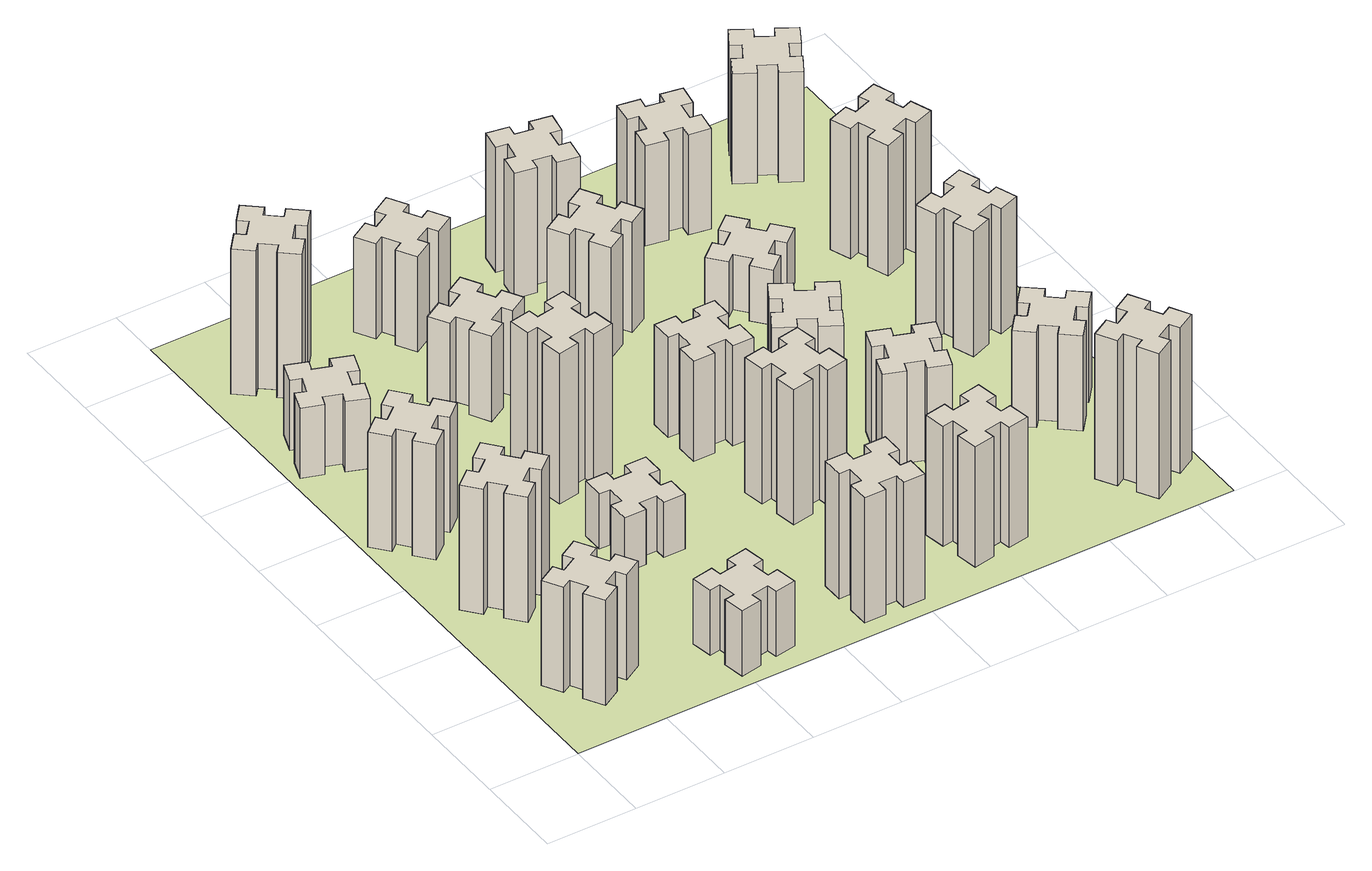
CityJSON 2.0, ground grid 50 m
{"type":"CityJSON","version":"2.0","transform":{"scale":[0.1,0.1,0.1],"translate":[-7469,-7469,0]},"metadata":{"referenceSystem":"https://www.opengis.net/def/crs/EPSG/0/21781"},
"CityObjects":{
"building1":{"type":"Building","attributes":{"class":"1000","function":"1000","usage":"1000","yearOfConstruction":2016,"roofType":"1000","measuredHeight":63,"storeysAboveGround":30,"storeysBelowGround":0},"geometry":[{"type":"Solid","lod":"1","boundaries":[[[[0,1,2,3,4,5,6,7,8,9,10,11,12,13,14,15,16,17,18,19]],[[17,16,20,21]],[[16,15,22,20]],[[15,14,23,22]],[[14,13,24,23]],[[13,12,25,24]],[[12,11,26,25]],[[11,10,27,26]],[[10,9,28,27]],[[9,8,29,28]],[[8,7,30,29]],[[7,6,31,30]],[[6,5,32,31]],[[5,4,33,32]],[[4,3,34,33]],[[3,2,35,34]],[[2,1,36,35]],[[1,0,37,36]],[[0,19,38,37]],[[19,18,39,38]],[[18,17,21,39]],[[24,25,26,27,28,29,30,31,32,33,34,35,36,37,38,39,21,20,22,23]]]]}]},
"building2":{"type":"Building","attributes":{"class":"1000","function":"1000","usage":"1000","yearOfConstruction":2016,"roofType":"1000","measuredHeight":75,"storeysAboveGround":30,"storeysBelowGround":0},"geometry":[{"type":"Solid","lod":"1","boundaries":[[[[40,41,42,43,44,45,46,47,48,49,50,51,52,53,54,55,56,57,58,59]],[[57,56,60,61]],[[56,55,62,60]],[[55,54,63,62]],[[54,53,64,63]],[[53,52,65,64]],[[52,51,66,65]],[[51,50,67,66]],[[50,49,68,67]],[[49,48,69,68]],[[48,47,70,69]],[[47,46,71,70]],[[46,45,72,71]],[[45,44,73,72]],[[44,43,74,73]],[[43,42,75,74]],[[42,41,76,75]],[[41,40,77,76]],[[40,59,78,77]],[[59,58,79,78]],[[58,57,61,79]],[[64,65,66,67,68,69,70,71,72,73,74,75,76,77,78,79,61,60,62,63]]]]}]},
"building3":{"type":"Building","attributes":{"class":"1000","function":"1000","usage":"1000","yearOfConstruction":2016,"roofType":"1000","measuredHeight":69,"storeysAboveGround":30,"storeysBelowGround":0},"geometry":[{"type":"Solid","lod":"1","boundaries":[[[[80,81,82,83,84,85,86,87,88,89,90,91,92,93,94,95,96,97,98,99]],[[97,96,100,101]],[[96,95,102,100]],[[95,94,103,102]],[[94,93,104,103]],[[93,92,105,104]],[[92,91,106,105]],[[91,90,107,106]],[[90,89,108,107]],[[89,88,109,108]],[[88,87,110,109]],[[87,86,111,110]],[[86,85,112,111]],[[85,84,113,112]],[[84,83,114,113]],[[83,82,115,114]],[[82,81,116,115]],[[81,80,117,116]],[[80,99,118,117]],[[99,98,119,118]],[[98,97,101,119]],[[104,105,106,107,108,109,110,111,112,113,114,115,116,117,118,119,101,100,102,103]]]]}]},
"building4":{"type":"Building","attributes":{"class":"1000","function":"1000","usage":"1000","yearOfConstruction":2016,"roofType":"1000","measuredHeight":42,"storeysAboveGround":30,"storeysBelowGround":0},"geometry":[{"type":"Solid","lod":"1","boundaries":[[[[120,121,122,123,124,125,126,127,128,129,130,131,132,133,134,135,136,137,138,139]],[[137,136,140,141]],[[136,135,142,140]],[[135,134,143,142]],[[134,133,144,143]],[[133,132,145,144]],[[132,131,146,145]],[[131,130,147,146]],[[130,129,148,147]],[[129,128,149,148]],[[128,127,150,149]],[[127,126,151,150]],[[126,125,152,151]],[[125,124,153,152]],[[124,123,154,153]],[[123,122,155,154]],[[122,121,156,155]],[[121,120,157,156]],[[120,139,158,157]],[[139,138,159,158]],[[138,137,141,159]],[[144,145,146,147,148,149,150,151,152,153,154,155,156,157,158,159,141,140,142,143]]]]}]},
"building5":{"type":"Building","attributes":{"class":"1000","function":"1000","usage":"1000","yearOfConstruction":2016,"roofType":"1000","measuredHeight":39,"storeysAboveGround":30,"storeysBelowGround":0},"geometry":[{"type":"Solid","lod":"1","boundaries":[[[[160,161,162,163,164,165,166,167,168,169,170,171,172,173,174,175,176,177,178,179]],[[177,176,180,181]],[[176,175,182,180]],[[175,174,183,182]],[[174,173,184,183]],[[173,172,185,184]],[[172,171,186,185]],[[171,170,187,186]],[[170,169,188,187]],[[169,168,189,188]],[[168,167,190,189]],[[167,166,191,190]],[[166,165,192,191]],[[165,164,193,192]],[[164,163,194,193]],[[163,162,195,194]],[[162,161,196,195]],[[161,160,197,196]],[[160,179,198,197]],[[179,178,199,198]],[[178,177,181,199]],[[184,185,186,187,188,189,190,191,192,193,194,195,196,197,198,199,181,180,182,183]]]]}]},
"building6":{"type":"Building","attributes":{"class":"1000","function":"1000","usage":"1000","yearOfConstruction":2016,"roofType":"1000","measuredHeight":87,"storeysAboveGround":30,"storeysBelowGround":0},"geometry":[{"type":"Solid","lod":"1","boundaries":[[[[200,201,202,203,204,205,206,207,208,209,210,211,212,213,214,215,216,217,218,219]],[[217,216,220,221]],[[216,215,222,220]],[[215,214,223,222]],[[214,213,224,223]],[[213,212,225,224]],[[212,211,226,225]],[[211,210,227,226]],[[210,209,228,227]],[[209,208,229,228]],[[208,207,230,229]],[[207,206,231,230]],[[206,205,232,231]],[[205,204,233,232]],[[204,203,234,233]],[[203,202,235,234]],[[202,201,236,235]],[[201,200,237,236]],[[200,219,238,237]],[[219,218,239,238]],[[218,217,221,239]],[[224,225,226,227,228,229,230,231,232,233,234,235,236,237,238,239,221,220,222,223]]]]}]},
"building7":{"type":"Building","attributes":{"class":"1000","function":"1000","usage":"1000","yearOfConstruction":2016,"roofType":"1000","measuredHeight":33,"storeysAboveGround":30,"storeysBelowGround":0},"geometry":[{"type":"Solid","lod":"1","boundaries":[[[[240,241,242,243,244,245,246,247,248,249,250,251,252,253,254,255,256,257,258,259]],[[257,256,260,261]],[[256,255,262,260]],[[255,254,263,262]],[[254,253,264,263]],[[253,252,265,264]],[[252,251,266,265]],[[251,250,267,266]],[[250,249,268,267]],[[249,248,269,268]],[[248,247,270,269]],[[247,246,271,270]],[[246,245,272,271]],[[245,244,273,272]],[[244,243,274,273]],[[243,242,275,274]],[[242,241,276,275]],[[241,240,277,276]],[[240,259,278,277]],[[259,258,279,278]],[[258,257,261,279]],[[264,265,266,267,268,269,270,271,272,273,274,275,276,277,278,279,261,260,262,263]]]]}]},
"building8":{"type":"Building","attributes":{"class":"1000","function":"1000","usage":"1000","yearOfConstruction":2016,"roofType":"1000","measuredHeight":90,"storeysAboveGround":30,"storeysBelowGround":0},"geometry":[{"type":"Solid","lod":"1","boundaries":[[[[280,281,282,283,284,285,286,287,288,289,290,291,292,293,294,295,296,297,298,299]],[[297,296,300,301]],[[296,295,302,300]],[[295,294,303,302]],[[294,293,304,303]],[[293,292,305,304]],[[292,291,306,305]],[[291,290,307,306]],[[290,289,308,307]],[[289,288,309,308]],[[288,287,310,309]],[[287,286,311,310]],[[286,285,312,311]],[[285,284,313,312]],[[284,283,314,313]],[[283,282,315,314]],[[282,281,316,315]],[[281,280,317,316]],[[280,299,318,317]],[[299,298,319,318]],[[298,297,301,319]],[[304,305,306,307,308,309,310,311,312,313,314,315,316,317,318,319,301,300,302,303]]]]}]},
"building9":{"type":"Building","attributes":{"class":"1000","function":"1000","usage":"1000","yearOfConstruction":2016,"roofType":"1000","measuredHeight":51,"storeysAboveGround":30,"storeysBelowGround":0},"geometry":[{"type":"Solid","lod":"1","boundaries":[[[[320,321,322,323,324,325,326,327,328,329,330,331,332,333,334,335,336,337,338,339]],[[337,336,340,341]],[[336,335,342,340]],[[335,334,343,342]],[[334,333,344,343]],[[333,332,345,344]],[[332,331,346,345]],[[331,330,347,346]],[[330,329,348,347]],[[329,328,349,348]],[[328,327,350,349]],[[327,326,351,350]],[[326,325,352,351]],[[325,324,353,352]],[[324,323,354,353]],[[323,322,355,354]],[[322,321,356,355]],[[321,320,357,356]],[[320,339,358,357]],[[339,338,359,358]],[[338,337,341,359]],[[344,345,346,347,348,349,350,351,352,353,354,355,356,357,358,359,341,340,342,343]]]]}]},
"building10":{"type":"Building","attributes":{"class":"1000","function":"1000","usage":"1000","yearOfConstruction":2016,"roofType":"1000","measuredHeight":75,"storeysAboveGround":30,"storeysBelowGround":0},"geometry":[{"type":"Solid","lod":"1","boundaries":[[[[360,361,362,363,364,365,366,367,368,369,370,371,372,373,374,375,376,377,378,379]],[[377,376,380,381]],[[376,375,382,380]],[[375,374,383,382]],[[374,373,384,383]],[[373,372,385,384]],[[372,371,386,385]],[[371,370,387,386]],[[370,369,388,387]],[[369,368,389,388]],[[368,367,390,389]],[[367,366,391,390]],[[366,365,392,391]],[[365,364,393,392]],[[364,363,394,393]],[[363,362,395,394]],[[362,361,396,395]],[[361,360,397,396]],[[360,379,398,397]],[[379,378,399,398]],[[378,377,381,399]],[[384,385,386,387,388,389,390,391,392,393,394,395,396,397,398,399,381,380,382,383]]]]}]},
"building11":{"type":"Building","attributes":{"class":"1000","function":"1000","usage":"1000","yearOfConstruction":2016,"roofType":"1000","measuredHeight":57,"storeysAboveGround":30,"storeysBelowGround":0},"geometry":[{"type":"Solid","lod":"1","boundaries":[[[[400,401,402,403,404,405,406,407,408,409,410,411,412,413,414,415,416,417,418,419]],[[417,416,420,421]],[[416,415,422,420]],[[415,414,423,422]],[[414,413,424,423]],[[413,412,425,424]],[[412,411,426,425]],[[411,410,427,426]],[[410,409,428,427]],[[409,408,429,428]],[[408,407,430,429]],[[407,406,431,430]],[[406,405,432,431]],[[405,404,433,432]],[[404,403,434,433]],[[403,402,435,434]],[[402,401,436,435]],[[401,400,437,436]],[[400,419,438,437]],[[419,418,439,438]],[[418,417,421,439]],[[424,425,426,427,428,429,430,431,432,433,434,435,436,437,438,439,421,420,422,423]]]]}]},
"building12":{"type":"Building","attributes":{"class":"1000","function":"1000","usage":"1000","yearOfConstruction":2016,"roofType":"1000","measuredHeight":81,"storeysAboveGround":30,"storeysBelowGround":0},"geometry":[{"type":"Solid","lod":"1","boundaries":[[[[440,441,442,443,444,445,446,447,448,449,450,451,452,453,454,455,456,457,458,459]],[[457,456,460,461]],[[456,455,462,460]],[[455,454,463,462]],[[454,453,464,463]],[[453,452,465,464]],[[452,451,466,465]],[[451,450,467,466]],[[450,449,468,467]],[[449,448,469,468]],[[448,447,470,469]],[[447,446,471,470]],[[446,445,472,471]],[[445,444,473,472]],[[444,443,474,473]],[[443,442,475,474]],[[442,441,476,475]],[[441,440,477,476]],[[440,459,478,477]],[[459,458,479,478]],[[458,457,461,479]],[[464,465,466,467,468,469,470,471,472,473,474,475,476,477,478,479,461,460,462,463]]]]}]},
"building13":{"type":"Building","attributes":{"class":"1000","function":"1000","usage":"1000","yearOfConstruction":2016,"roofType":"1000","measuredHeight":60,"storeysAboveGround":30,"storeysBelowGround":0},"geometry":[{"type":"Solid","lod":"1","boundaries":[[[[480,481,482,483,484,485,486,487,488,489,490,491,492,493,494,495,496,497,498,499]],[[497,496,500,501]],[[496,495,502,500]],[[495,494,503,502]],[[494,493,504,503]],[[493,492,505,504]],[[492,491,506,505]],[[491,490,507,506]],[[490,489,508,507]],[[489,488,509,508]],[[488,487,510,509]],[[487,486,511,510]],[[486,485,512,511]],[[485,484,513,512]],[[484,483,514,513]],[[483,482,515,514]],[[482,481,516,515]],[[481,480,517,516]],[[480,499,518,517]],[[499,498,519,518]],[[498,497,501,519]],[[504,505,506,507,508,509,510,511,512,513,514,515,516,517,518,519,501,500,502,503]]]]}]},
"building14":{"type":"Building","attributes":{"class":"1000","function":"1000","usage":"1000","yearOfConstruction":2016,"roofType":"1000","measuredHeight":72,"storeysAboveGround":30,"storeysBelowGround":0},"geometry":[{"type":"Solid","lod":"1","boundaries":[[[[520,521,522,523,524,525,526,527,528,529,530,531,532,533,534,535,536,537,538,539]],[[537,536,540,541]],[[536,535,542,540]],[[535,534,543,542]],[[534,533,544,543]],[[533,532,545,544]],[[532,531,546,545]],[[531,530,547,546]],[[530,529,548,547]],[[529,528,549,548]],[[528,527,550,549]],[[527,526,551,550]],[[526,525,552,551]],[[525,524,553,552]],[[524,523,554,553]],[[523,522,555,554]],[[522,521,556,555]],[[521,520,557,556]],[[520,539,558,557]],[[539,538,559,558]],[[538,537,541,559]],[[544,545,546,547,548,549,550,551,552,553,554,555,556,557,558,559,541,540,542,543]]]]}]},
"building15":{"type":"Building","attributes":{"class":"1000","function":"1000","usage":"1000","yearOfConstruction":2016,"roofType":"1000","measuredHeight":66,"storeysAboveGround":30,"storeysBelowGround":0},"geometry":[{"type":"Solid","lod":"1","boundaries":[[[[560,561,562,563,564,565,566,567,568,569,570,571,572,573,574,575,576,577,578,579]],[[577,576,580,581]],[[576,575,582,580]],[[575,574,583,582]],[[574,573,584,583]],[[573,572,585,584]],[[572,571,586,585]],[[571,570,587,586]],[[570,569,588,587]],[[569,568,589,588]],[[568,567,590,589]],[[567,566,591,590]],[[566,565,592,591]],[[565,564,593,592]],[[564,563,594,593]],[[563,562,595,594]],[[562,561,596,595]],[[561,560,597,596]],[[560,579,598,597]],[[579,578,599,598]],[[578,577,581,599]],[[584,585,586,587,588,589,590,591,592,593,594,595,596,597,598,599,581,580,582,583]]]]}]},
"building16":{"type":"Building","attributes":{"class":"1000","function":"1000","usage":"1000","yearOfConstruction":2016,"roofType":"1000","measuredHeight":75,"storeysAboveGround":30,"storeysBelowGround":0},"geometry":[{"type":"Solid","lod":"1","boundaries":[[[[600,601,602,603,604,605,606,607,608,609,610,611,612,613,614,615,616,617,618,619]],[[617,616,620,621]],[[616,615,622,620]],[[615,614,623,622]],[[614,613,624,623]],[[613,612,625,624]],[[612,611,626,625]],[[611,610,627,626]],[[610,609,628,627]],[[609,608,629,628]],[[608,607,630,629]],[[607,606,631,630]],[[606,605,632,631]],[[605,604,633,632]],[[604,603,634,633]],[[603,602,635,634]],[[602,601,636,635]],[[601,600,637,636]],[[600,619,638,637]],[[619,618,639,638]],[[618,617,621,639]],[[624,625,626,627,628,629,630,631,632,633,634,635,636,637,638,639,621,620,622,623]]]]}]},
"building17":{"type":"Building","attributes":{"class":"1000","function":"1000","usage":"1000","yearOfConstruction":2016,"roofType":"1000","measuredHeight":60,"storeysAboveGround":30,"storeysBelowGround":0},"geometry":[{"type":"Solid","lod":"1","boundaries":[[[[640,641,642,643,644,645,646,647,648,649,650,651,652,653,654,655,656,657,658,659]],[[657,656,660,661]],[[656,655,662,660]],[[655,654,663,662]],[[654,653,664,663]],[[653,652,665,664]],[[652,651,666,665]],[[651,650,667,666]],[[650,649,668,667]],[[649,648,669,668]],[[648,647,670,669]],[[647,646,671,670]],[[646,645,672,671]],[[645,644,673,672]],[[644,643,674,673]],[[643,642,675,674]],[[642,641,676,675]],[[641,640,677,676]],[[640,659,678,677]],[[659,658,679,678]],[[658,657,661,679]],[[664,665,666,667,668,669,670,671,672,673,674,675,676,677,678,679,661,660,662,663]]]]}]},
"building18":{"type":"Building","attributes":{"class":"1000","function":"1000","usage":"1000","yearOfConstruction":2016,"roofType":"1000","measuredHeight":42,"storeysAboveGround":30,"storeysBelowGround":0},"geometry":[{"type":"Solid","lod":"1","boundaries":[[[[680,681,682,683,684,685,686,687,688,689,690,691,692,693,694,695,696,697,698,699]],[[697,696,700,701]],[[696,695,702,700]],[[695,694,703,702]],[[694,693,704,703]],[[693,692,705,704]],[[692,691,706,705]],[[691,690,707,706]],[[690,689,708,707]],[[689,688,709,708]],[[688,687,710,709]],[[687,686,711,710]],[[686,685,712,711]],[[685,684,713,712]],[[684,683,714,713]],[[683,682,715,714]],[[682,681,716,715]],[[681,680,717,716]],[[680,699,718,717]],[[699,698,719,718]],[[698,697,701,719]],[[704,705,706,707,708,709,710,711,712,713,714,715,716,717,718,719,701,700,702,703]]]]}]},
"building19":{"type":"Building","attributes":{"class":"1000","function":"1000","usage":"1000","yearOfConstruction":2016,"roofType":"1000","measuredHeight":33,"storeysAboveGround":30,"storeysBelowGround":0},"geometry":[{"type":"Solid","lod":"1","boundaries":[[[[720,721,722,723,724,725,726,727,728,729,730,731,732,733,734,735,736,737,738,739]],[[737,736,740,741]],[[736,735,742,740]],[[735,734,743,742]],[[734,733,744,743]],[[733,732,745,744]],[[732,731,746,745]],[[731,730,747,746]],[[730,729,748,747]],[[729,728,749,748]],[[728,727,750,749]],[[727,726,751,750]],[[726,725,752,751]],[[725,724,753,752]],[[724,723,754,753]],[[723,722,755,754]],[[722,721,756,755]],[[721,720,757,756]],[[720,739,758,757]],[[739,738,759,758]],[[738,737,741,759]],[[744,745,746,747,748,749,750,751,752,753,754,755,756,757,758,759,741,740,742,743]]]]}]},
"building20":{"type":"Building","attributes":{"class":"1000","function":"1000","usage":"1000","yearOfConstruction":2016,"roofType":"1000","measuredHeight":87,"storeysAboveGround":30,"storeysBelowGround":0},"geometry":[{"type":"Solid","lod":"1","boundaries":[[[[760,761,762,763,764,765,766,767,768,769,770,771,772,773,774,775,776,777,778,779]],[[777,776,780,781]],[[776,775,782,780]],[[775,774,783,782]],[[774,773,784,783]],[[773,772,785,784]],[[772,771,786,785]],[[771,770,787,786]],[[770,769,788,787]],[[769,768,789,788]],[[768,767,790,789]],[[767,766,791,790]],[[766,765,792,791]],[[765,764,793,792]],[[764,763,794,793]],[[763,762,795,794]],[[762,761,796,795]],[[761,760,797,796]],[[760,779,798,797]],[[779,778,799,798]],[[778,777,781,799]],[[784,785,786,787,788,789,790,791,792,793,794,795,796,797,798,799,781,780,782,783]]]]}]},
"building21":{"type":"Building","attributes":{"class":"1000","function":"1000","usage":"1000","yearOfConstruction":2016,"roofType":"1000","measuredHeight":60,"storeysAboveGround":30,"storeysBelowGround":0},"geometry":[{"type":"Solid","lod":"1","boundaries":[[[[800,801,802,803,804,805,806,807,808,809,810,811,812,813,814,815,816,817,818,819]],[[817,816,820,821]],[[816,815,822,820]],[[815,814,823,822]],[[814,813,824,823]],[[813,812,825,824]],[[812,811,826,825]],[[811,810,827,826]],[[810,809,828,827]],[[809,808,829,828]],[[808,807,830,829]],[[807,806,831,830]],[[806,805,832,831]],[[805,804,833,832]],[[804,803,834,833]],[[803,802,835,834]],[[802,801,836,835]],[[801,800,837,836]],[[800,819,838,837]],[[819,818,839,838]],[[818,817,821,839]],[[824,825,826,827,828,829,830,831,832,833,834,835,836,837,838,839,821,820,822,823]]]]}]},
"building22":{"type":"Building","attributes":{"class":"1000","function":"1000","usage":"1000","yearOfConstruction":2016,"roofType":"1000","measuredHeight":57,"storeysAboveGround":30,"storeysBelowGround":0},"geometry":[{"type":"Solid","lod":"1","boundaries":[[[[840,841,842,843,844,845,846,847,848,849,850,851,852,853,854,855,856,857,858,859]],[[857,856,860,861]],[[856,855,862,860]],[[855,854,863,862]],[[854,853,864,863]],[[853,852,865,864]],[[852,851,866,865]],[[851,850,867,866]],[[850,849,868,867]],[[849,848,869,868]],[[848,847,870,869]],[[847,846,871,870]],[[846,845,872,871]],[[845,844,873,872]],[[844,843,874,873]],[[843,842,875,874]],[[842,841,876,875]],[[841,840,877,876]],[[840,859,878,877]],[[859,858,879,878]],[[858,857,861,879]],[[864,865,866,867,868,869,870,871,872,873,874,875,876,877,878,879,861,860,862,863]]]]}]},
"building23":{"type":"Building","attributes":{"class":"1000","function":"1000","usage":"1000","yearOfConstruction":2016,"roofType":"1000","measuredHeight":75,"storeysAboveGround":30,"storeysBelowGround":0},"geometry":[{"type":"Solid","lod":"1","boundaries":[[[[880,881,882,883,884,885,886,887,888,889,890,891,892,893,894,895,896,897,898,899]],[[897,896,900,901]],[[896,895,902,900]],[[895,894,903,902]],[[894,893,904,903]],[[893,892,905,904]],[[892,891,906,905]],[[891,890,907,906]],[[890,889,908,907]],[[889,888,909,908]],[[888,887,910,909]],[[887,886,911,910]],[[886,885,912,911]],[[885,884,913,912]],[[884,883,914,913]],[[883,882,915,914]],[[882,881,916,915]],[[881,880,917,916]],[[880,899,918,917]],[[899,898,919,918]],[[898,897,901,919]],[[904,905,906,907,908,909,910,911,912,913,914,915,916,917,918,919,901,900,902,903]]]]}]},
"building24":{"type":"Building","attributes":{"class":"1000","function":"1000","usage":"1000","yearOfConstruction":2016,"roofType":"1000","measuredHeight":78,"storeysAboveGround":30,"storeysBelowGround":0},"geometry":[{"type":"Solid","lod":"1","boundaries":[[[[920,921,922,923,924,925,926,927,928,929,930,931,932,933,934,935,936,937,938,939]],[[937,936,940,941]],[[936,935,942,940]],[[935,934,943,942]],[[934,933,944,943]],[[933,932,945,944]],[[932,931,946,945]],[[931,930,947,946]],[[930,929,948,947]],[[929,928,949,948]],[[928,927,950,949]],[[927,926,951,950]],[[926,925,952,951]],[[925,924,953,952]],[[924,923,954,953]],[[923,922,955,954]],[[922,921,956,955]],[[921,920,957,956]],[[920,939,958,957]],[[939,938,959,958]],[[938,937,941,959]],[[944,945,946,947,948,949,950,951,952,953,954,955,956,957,958,959,941,940,942,943]]]]}]},
"building25":{"type":"Building","attributes":{"class":"1000","function":"1000","usage":"1000","yearOfConstruction":2016,"roofType":"1000","measuredHeight":66,"storeysAboveGround":30,"storeysBelowGround":0},"geometry":[{"type":"Solid","lod":"1","boundaries":[[[[960,961,962,963,964,965,966,967,968,969,970,971,972,973,974,975,976,977,978,979]],[[977,976,980,981]],[[976,975,982,980]],[[975,974,983,982]],[[974,973,984,983]],[[973,972,985,984]],[[972,971,986,985]],[[971,970,987,986]],[[970,969,988,987]],[[969,968,989,988]],[[968,967,990,989]],[[967,966,991,990]],[[966,965,992,991]],[[965,964,993,992]],[[964,963,994,993]],[[963,962,995,994]],[[962,961,996,995]],[[961,960,997,996]],[[960,979,998,997]],[[979,978,999,998]],[[978,977,981,999]],[[984,985,986,987,988,989,990,991,992,993,994,995,996,997,998,999,981,980,982,983]]]]}]},
"landuse1":{"type":"LandUse","attributes":{"name":"plot1","function":"1010"},"geometry":[{"type":"MultiSurface","lod":"1","boundaries":[[[1000,1001,1002,1003]]]}]}
},
"vertices":[
[364,596,0],[277,546,0],[247,598,0],[143,538,0],[203,434,0],[255,464,0],[305,377,0],[253,347,0],[313,243,0],[417,303,0],[387,355,0],[474,405,0],[504,353,0],[608,413,0],[548,517,0],[496,487,0],[446,574,0],[498,604,0],[438,708,0],[334,648,0],[446,574,630],[498,604,630],[496,487,630],[548,517,630],[608,413,630],[504,353,630],[474,405,630],[387,355,630],[417,303,630],[313,243,630],[253,347,630],[305,377,630],[255,464,630],[203,434,630],[143,538,630],[247,598,630],[277,546,630],[364,596,630],[334,648,630],[438,708,630],
[492,1248,0],[427,1324,0],[473,1363,0],[396,1455,0],[304,1378,0],[343,1332,0],[266,1267,0],[228,1313,0],[136,1236,0],[213,1144,0],[259,1183,0],[323,1106,0],[277,1068,0],[354,976,0],[446,1053,0],[408,1099,0],[484,1163,0],[523,1117,0],[615,1194,0],[538,1286,0],[484,1163,750],[523,1117,750],[408,1099,750],[446,1053,750],[354,976,750],[277,1068,750],[323,1106,750],[259,1183,750],[213,1144,750],[136,1236,750],[228,1313,750],[266,1267,750],[343,1332,750],[304,1378,750],[396,1455,750],[473,1363,750],[427,1324,750],[492,1248,750],[538,1286,750],[615,1194,750],
[308,1739,0],[384,1803,0],[423,1757,0],[515,1834,0],[438,1926,0],[392,1888,0],[327,1964,0],[373,2003,0],[296,2095,0],[204,2018,0],[243,1972,0],[166,1907,0],[128,1953,0],[36,1876,0],[113,1784,0],[159,1823,0],[223,1746,0],[177,1708,0],[254,1616,0],[346,1693,0],[223,1746,690],[177,1708,690],[159,1823,690],[113,1784,690],[36,1876,690],[128,1953,690],[166,1907,690],[243,1972,690],[204,2018,690],[296,2095,690],[373,2003,690],[327,1964,690],[392,1888,690],[438,1926,690],[515,1834,690],[423,1757,690],[384,1803,690],[308,1739,690],[346,1693,690],[254,1616,690],
[191,2509,0],[285,2475,0],[264,2419,0],[377,2377,0],[418,2490,0],[362,2511,0],[396,2605,0],[452,2584,0],[493,2697,0],[380,2738,0],[360,2682,0],[266,2716,0],[287,2772,0],[174,2813,0],[133,2700,0],[189,2680,0],[155,2586,0],[99,2607,0],[57,2494,0],[170,2453,0],[155,2586,420],[99,2607,420],[189,2680,420],[133,2700,420],[174,2813,420],[287,2772,420],[266,2716,420],[360,2682,420],[380,2738,420],[493,2697,420],[452,2584,420],[396,2605,420],[362,2511,420],[418,2490,420],[377,2377,420],[264,2419,420],[285,2475,420],[191,2509,420],[170,2453,420],[57,2494,420],
[1085,158,0],[1184,176,0],[1194,117,0],[1312,137,0],[1291,256,0],[1232,245,0],[1215,344,0],[1274,354,0],[1253,472,0],[1135,451,0],[1145,392,0],[1047,375,0],[1037,434,0],[918,413,0],[939,295,0],[998,305,0],[1016,207,0],[957,197,0],[977,78,0],[1096,99,0],[1016,207,390],[957,197,390],[998,305,390],[939,295,390],[918,413,390],[1037,434,390],[1047,375,390],[1145,392,390],[1135,451,390],[1253,472,390],[1274,354,390],[1215,344,390],[1232,245,390],[1291,256,390],[1312,137,390],[1194,117,390],[1184,176,390],[1085,158,390],[1096,99,390],[977,78,390],
[427,3126,0],[492,3203,0],[538,3164,0],[615,3256,0],[523,3333,0],[484,3287,0],[408,3352,0],[446,3398,0],[354,3475,0],[277,3383,0],[323,3344,0],[259,3268,0],[213,3306,0],[136,3214,0],[228,3137,0],[266,3183,0],[343,3119,0],[304,3073,0],[396,2996,0],[473,3088,0],[343,3119,870],[304,3073,870],[266,3183,870],[228,3137,870],[136,3214,870],[213,3306,870],[259,3268,870],[323,3344,870],[277,3383,870],[354,3475,870],[446,3398,870],[408,3352,870],[484,3287,870],[523,3333,870],[615,3256,870],[538,3164,870],[492,3203,870],[427,3126,870],[473,3088,870],[396,2996,870],
[1165,1325,0],[1065,1325,0],[1065,1385,0],[945,1385,0],[945,1265,0],[1005,1265,0],[1005,1165,0],[945,1165,0],[945,1045,0],[1065,1045,0],[1065,1105,0],[1165,1105,0],[1165,1045,0],[1285,1045,0],[1285,1165,0],[1225,1165,0],[1225,1265,0],[1285,1265,0],[1285,1385,0],[1165,1385,0],[1225,1265,330],[1285,1265,330],[1225,1165,330],[1285,1165,330],[1285,1045,330],[1165,1045,330],[1165,1105,330],[1065,1105,330],[1065,1045,330],[945,1045,330],[945,1165,330],[1005,1165,330],[1005,1265,330],[945,1265,330],[945,1385,330],[1065,1385,330],[1065,1325,330],[1165,1325,330],[1165,1385,330],[1285,1385,330],
[998,1885,0],[1016,1787,0],[957,1777,0],[977,1658,0],[1096,1679,0],[1085,1738,0],[1184,1756,0],[1194,1697,0],[1312,1717,0],[1291,1836,0],[1232,1825,0],[1215,1924,0],[1274,1934,0],[1253,2052,0],[1135,2031,0],[1145,1972,0],[1047,1955,0],[1037,2014,0],[918,1993,0],[939,1875,0],[1047,1955,900],[1037,2014,900],[1145,1972,900],[1135,2031,900],[1253,2052,900],[1274,1934,900],[1215,1924,900],[1232,1825,900],[1291,1836,900],[1312,1717,900],[1194,1697,900],[1184,1756,900],[1085,1738,900],[1096,1679,900],[977,1658,900],[957,1777,900],[1016,1787,900],[998,1885,900],[939,1875,900],[918,1993,900],
[1236,2607,0],[1186,2694,0],[1238,2724,0],[1178,2828,0],[1074,2768,0],[1104,2716,0],[1017,2666,0],[987,2718,0],[883,2658,0],[943,2554,0],[995,2584,0],[1045,2497,0],[993,2467,0],[1053,2363,0],[1157,2423,0],[1127,2475,0],[1214,2525,0],[1244,2473,0],[1348,2533,0],[1288,2637,0],[1214,2525,510],[1244,2473,510],[1127,2475,510],[1157,2423,510],[1053,2363,510],[993,2467,510],[1045,2497,510],[995,2584,510],[943,2554,510],[883,2658,510],[987,2718,510],[1017,2666,510],[1104,2716,510],[1074,2768,510],[1178,2828,510],[1238,2724,510],[1186,2694,510],[1236,2607,510],[1288,2637,510],[1348,2533,510],
[1905,385,0],[1805,385,0],[1805,445,0],[1685,445,0],[1685,325,0],[1745,325,0],[1745,225,0],[1685,225,0],[1685,105,0],[1805,105,0],[1805,165,0],[1905,165,0],[1905,105,0],[2025,105,0],[2025,225,0],[1965,225,0],[1965,325,0],[2025,325,0],[2025,445,0],[1905,445,0],[1965,325,750],[2025,325,750],[1965,225,750],[2025,225,750],[2025,105,750],[1905,105,750],[1905,165,750],[1805,165,750],[1805,105,750],[1685,105,750],[1685,225,750],[1745,225,750],[1745,325,750],[1685,325,750],[1685,445,750],[1805,445,750],[1805,385,750],[1905,385,750],[1905,445,750],[2025,445,750],
[995,3224,0],[1045,3137,0],[993,3107,0],[1053,3003,0],[1157,3063,0],[1127,3115,0],[1214,3165,0],[1244,3113,0],[1348,3173,0],[1288,3277,0],[1236,3247,0],[1186,3334,0],[1238,3364,0],[1178,3468,0],[1074,3408,0],[1104,3356,0],[1017,3306,0],[987,3358,0],[883,3298,0],[943,3194,0],[1017,3306,570],[987,3358,570],[1104,3356,570],[1074,3408,570],[1178,3468,570],[1238,3364,570],[1186,3334,570],[1236,3247,570],[1288,3277,570],[1348,3173,570],[1244,3113,570],[1214,3165,570],[1127,3115,570],[1157,3063,570],[1053,3003,570],[993,3107,570],[1045,3137,570],[995,3224,570],[943,3194,570],[883,3298,570],
[1925,998,0],[2024,1016,0],[2034,957,0],[2152,977,0],[2131,1096,0],[2072,1085,0],[2055,1184,0],[2114,1194,0],[2093,1312,0],[1975,1291,0],[1985,1232,0],[1887,1215,0],[1877,1274,0],[1758,1253,0],[1779,1135,0],[1838,1145,0],[1856,1047,0],[1797,1037,0],[1817,918,0],[1936,939,0],[1856,1047,810],[1797,1037,810],[1838,1145,810],[1779,1135,810],[1758,1253,810],[1877,1274,810],[1887,1215,810],[1985,1232,810],[1975,1291,810],[2093,1312,810],[2114,1194,810],[2055,1184,810],[2072,1085,810],[2131,1096,810],[2152,977,810],[2034,957,810],[2024,1016,810],[1925,998,810],[1936,939,810],[1817,918,810],
[1905,1865,0],[1805,1865,0],[1805,1925,0],[1685,1925,0],[1685,1805,0],[1745,1805,0],[1745,1705,0],[1685,1705,0],[1685,1585,0],[1805,1585,0],[1805,1645,0],[1905,1645,0],[1905,1585,0],[2025,1585,0],[2025,1705,0],[1965,1705,0],[1965,1805,0],[2025,1805,0],[2025,1925,0],[1905,1925,0],[1965,1805,600],[2025,1805,600],[1965,1705,600],[2025,1705,600],[2025,1585,600],[1905,1585,600],[1905,1645,600],[1805,1645,600],[1805,1585,600],[1685,1585,600],[1685,1705,600],[1745,1705,600],[1745,1805,600],[1685,1805,600],[1685,1925,600],[1805,1925,600],[1805,1865,600],[1905,1865,600],[1905,1925,600],[2025,1925,600],
[2378,405,0],[2396,307,0],[2337,297,0],[2357,178,0],[2476,199,0],[2465,258,0],[2564,276,0],[2574,217,0],[2692,237,0],[2671,356,0],[2612,345,0],[2595,444,0],[2654,454,0],[2633,572,0],[2515,551,0],[2525,492,0],[2427,475,0],[2417,534,0],[2298,513,0],[2319,395,0],[2427,475,720],[2417,534,720],[2525,492,720],[2515,551,720],[2633,572,720],[2654,454,720],[2595,444,720],[2612,345,720],[2671,356,720],[2692,237,720],[2574,217,720],[2564,276,720],[2465,258,720],[2476,199,720],[2357,178,720],[2337,297,720],[2396,307,720],[2378,405,720],[2319,395,720],[2298,513,720],
[1976,2707,0],[1926,2794,0],[1978,2824,0],[1918,2928,0],[1814,2868,0],[1844,2816,0],[1757,2766,0],[1727,2818,0],[1623,2758,0],[1683,2654,0],[1735,2684,0],[1785,2597,0],[1733,2567,0],[1793,2463,0],[1897,2523,0],[1867,2575,0],[1954,2625,0],[1984,2573,0],[2088,2633,0],[2028,2737,0],[1954,2625,660],[1984,2573,660],[1867,2575,660],[1897,2523,660],[1793,2463,660],[1733,2567,660],[1785,2597,660],[1735,2684,660],[1683,2654,660],[1623,2758,660],[1727,2818,660],[1757,2766,660],[1844,2816,660],[1814,2868,660],[1918,2928,660],[1978,2824,660],[1926,2794,660],[1976,2707,660],[2028,2737,660],[2088,2633,660],
[1955,3167,0],[1972,3265,0],[2031,3255,0],[2052,3373,0],[1934,3394,0],[1924,3335,0],[1825,3352,0],[1836,3411,0],[1717,3432,0],[1697,3314,0],[1756,3304,0],[1738,3205,0],[1679,3216,0],[1658,3097,0],[1777,3077,0],[1787,3136,0],[1885,3118,0],[1875,3059,0],[1993,3038,0],[2014,3157,0],[1885,3118,750],[1875,3059,750],[1787,3136,750],[1777,3077,750],[1658,3097,750],[1679,3216,750],[1738,3205,750],[1756,3304,750],[1697,3314,750],[1717,3432,750],[1836,3411,750],[1825,3352,750],[1924,3335,750],[1934,3394,750],[2052,3373,750],[2031,3255,750],[1972,3265,750],[1955,3167,750],[2014,3157,750],[1993,3038,750],
[2680,1202,0],[2586,1236,0],[2607,1292,0],[2494,1333,0],[2453,1220,0],[2509,1200,0],[2475,1106,0],[2419,1127,0],[2377,1014,0],[2490,973,0],[2511,1029,0],[2605,995,0],[2584,939,0],[2697,897,0],[2738,1010,0],[2682,1031,0],[2716,1125,0],[2772,1104,0],[2813,1217,0],[2700,1258,0],[2716,1125,600],[2772,1104,600],[2682,1031,600],[2738,1010,600],[2697,897,600],[2584,939,600],[2605,995,600],[2511,1029,600],[2490,973,600],[2377,1014,600],[2419,1127,600],[2475,1106,600],[2509,1200,600],[2453,1220,600],[2494,1333,600],[2607,1292,600],[2586,1236,600],[2680,1202,600],[2700,1258,600],[2813,1217,600],
[2594,1926,0],[2507,1976,0],[2537,2028,0],[2433,2088,0],[2373,1984,0],[2425,1954,0],[2375,1867,0],[2323,1897,0],[2263,1793,0],[2367,1733,0],[2397,1785,0],[2484,1735,0],[2454,1683,0],[2558,1623,0],[2618,1727,0],[2566,1757,0],[2616,1844,0],[2668,1814,0],[2728,1918,0],[2624,1978,0],[2616,1844,420],[2668,1814,420],[2566,1757,420],[2618,1727,420],[2558,1623,420],[2454,1683,420],[2484,1735,420],[2397,1785,420],[2367,1733,420],[2263,1793,420],[2323,1897,420],[2375,1867,420],[2425,1954,420],[2373,1984,420],[2433,2088,420],[2537,2028,420],[2507,1976,420],[2594,1926,420],[2624,1978,420],[2728,1918,420],
[2479,2463,0],[2543,2386,0],[2497,2348,0],[2574,2256,0],[2666,2333,0],[2628,2379,0],[2704,2443,0],[2743,2397,0],[2835,2474,0],[2758,2566,0],[2712,2528,0],[2647,2604,0],[2693,2643,0],[2616,2735,0],[2524,2658,0],[2563,2612,0],[2486,2547,0],[2448,2593,0],[2356,2516,0],[2433,2424,0],[2486,2547,330],[2448,2593,330],[2563,2612,330],[2524,2658,330],[2616,2735,330],[2693,2643,330],[2647,2604,330],[2712,2528,330],[2758,2566,330],[2835,2474,330],[2743,2397,330],[2704,2443,330],[2628,2379,330],[2666,2333,330],[2574,2256,330],[2497,2348,330],[2543,2386,330],[2479,2463,330],[2433,2424,330],[2356,2516,330],
[3424,496,0],[3337,446,0],[3307,498,0],[3203,438,0],[3263,334,0],[3315,364,0],[3365,277,0],[3313,247,0],[3373,143,0],[3477,203,0],[3447,255,0],[3534,305,0],[3564,253,0],[3668,313,0],[3608,417,0],[3556,387,0],[3506,474,0],[3558,504,0],[3498,608,0],[3394,548,0],[3506,474,870],[3558,504,870],[3556,387,870],[3608,417,870],[3668,313,870],[3564,253,870],[3534,305,870],[3447,255,870],[3477,203,870],[3373,143,870],[3313,247,870],[3365,277,870],[3315,364,870],[3263,334,870],[3203,438,870],[3307,498,870],[3337,446,870],[3424,496,870],[3394,548,870],[3498,608,870],
[2695,3167,0],[2712,3265,0],[2771,3255,0],[2792,3373,0],[2674,3394,0],[2664,3335,0],[2565,3352,0],[2576,3411,0],[2457,3432,0],[2437,3314,0],[2496,3304,0],[2478,3205,0],[2419,3216,0],[2398,3097,0],[2517,3077,0],[2527,3136,0],[2625,3118,0],[2615,3059,0],[2733,3038,0],[2754,3157,0],[2625,3118,600],[2615,3059,600],[2527,3136,600],[2517,3077,600],[2398,3097,600],[2419,3216,600],[2478,3205,600],[2496,3304,600],[2437,3314,600],[2457,3432,600],[2576,3411,600],[2565,3352,600],[2664,3335,600],[2674,3394,600],[2792,3373,600],[2771,3255,600],[2712,3265,600],[2695,3167,600],[2754,3157,600],[2733,3038,600],
[3444,1067,0],[3368,1132,0],[3406,1178,0],[3314,1255,0],[3237,1163,0],[3283,1124,0],[3219,1048,0],[3173,1086,0],[3096,994,0],[3188,917,0],[3226,963,0],[3303,899,0],[3264,853,0],[3356,776,0],[3433,868,0],[3387,906,0],[3452,983,0],[3498,944,0],[3575,1036,0],[3483,1113,0],[3452,983,570],[3498,944,570],[3387,906,570],[3433,868,570],[3356,776,570],[3264,853,570],[3303,899,570],[3226,963,570],[3188,917,570],[3096,994,570],[3173,1086,570],[3219,1048,570],[3283,1124,570],[3237,1163,570],[3314,1255,570],[3406,1178,570],[3368,1132,570],[3444,1067,570],[3483,1113,570],[3575,1036,570],
[3456,1746,0],[3422,1840,0],[3478,1860,0],[3437,1973,0],[3324,1932,0],[3345,1876,0],[3251,1842,0],[3230,1898,0],[3117,1857,0],[3159,1744,0],[3215,1765,0],[3249,1671,0],[3193,1650,0],[3234,1537,0],[3347,1579,0],[3326,1635,0],[3420,1669,0],[3440,1613,0],[3553,1654,0],[3512,1767,0],[3420,1669,750],[3440,1613,750],[3326,1635,750],[3347,1579,750],[3234,1537,750],[3193,1650,750],[3249,1671,750],[3215,1765,750],[3159,1744,750],[3117,1857,750],[3230,1898,750],[3251,1842,750],[3345,1876,750],[3324,1932,750],[3437,1973,750],[3478,1860,750],[3422,1840,750],[3456,1746,750],[3512,1767,750],[3553,1654,750],
[3326,2375,0],[3420,2409,0],[3440,2353,0],[3553,2394,0],[3512,2507,0],[3456,2486,0],[3422,2580,0],[3478,2600,0],[3437,2713,0],[3324,2672,0],[3345,2616,0],[3251,2582,0],[3230,2638,0],[3117,2597,0],[3159,2484,0],[3215,2505,0],[3249,2411,0],[3193,2390,0],[3234,2277,0],[3347,2319,0],[3249,2411,780],[3193,2390,780],[3215,2505,780],[3159,2484,780],[3117,2597,780],[3230,2638,780],[3251,2582,780],[3345,2616,780],[3324,2672,780],[3437,2713,780],[3478,2600,780],[3422,2580,780],[3456,2486,780],[3512,2507,780],[3553,2394,780],[3440,2353,780],[3420,2409,780],[3326,2375,780],[3347,2319,780],[3234,2277,780],
[3137,3265,0],[3224,3215,0],[3194,3163,0],[3298,3103,0],[3358,3207,0],[3306,3237,0],[3356,3324,0],[3408,3294,0],[3468,3398,0],[3364,3458,0],[3334,3406,0],[3247,3456,0],[3277,3508,0],[3173,3568,0],[3113,3464,0],[3165,3434,0],[3115,3347,0],[3063,3377,0],[3003,3273,0],[3107,3213,0],[3115,3347,660],[3063,3377,660],[3165,3434,660],[3113,3464,660],[3173,3568,660],[3277,3508,660],[3247,3456,660],[3334,3406,660],[3364,3458,660],[3468,3398,660],[3408,3294,660],[3356,3324,660],[3306,3237,660],[3358,3207,660],[3298,3103,660],[3194,3163,660],[3224,3215,660],[3137,3265,660],[3107,3213,660],[3003,3273,660],
[5,3705,0],[3705,3705,0],[3705,5,0],[5,5,0]
]}
